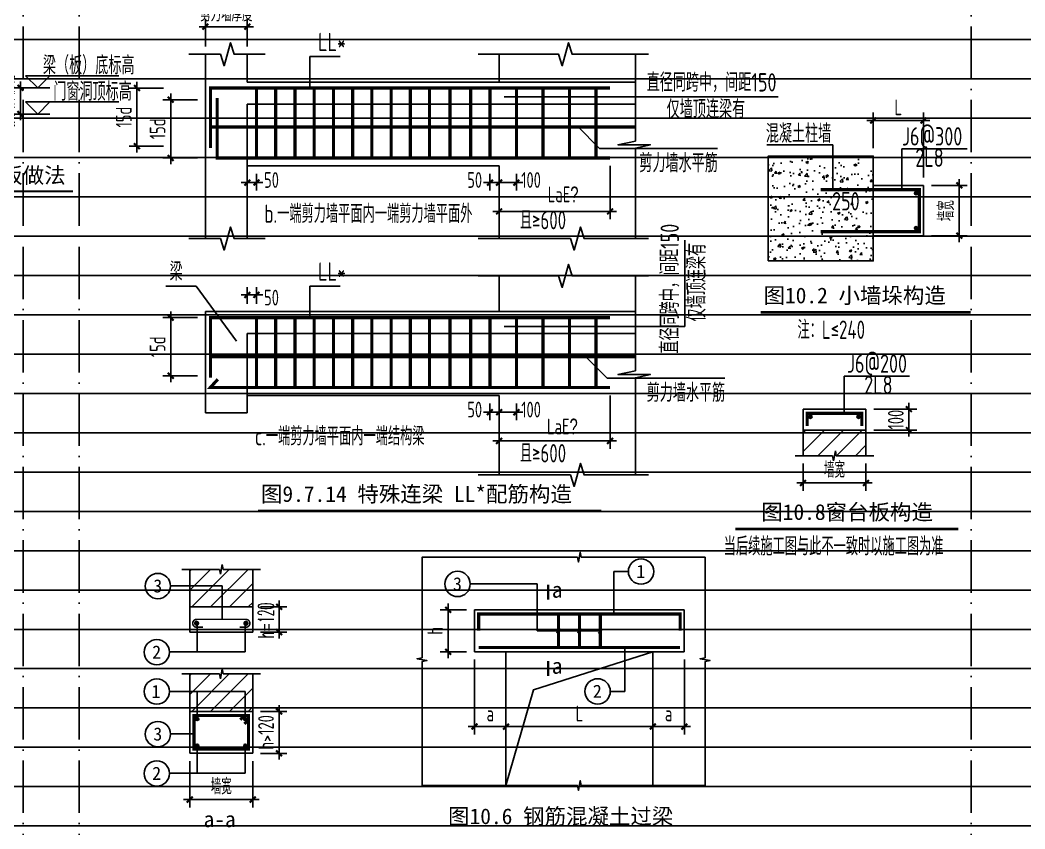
# Model space of a CAD drawing. Extents: x -1712635 to -854203, y -534641 to -21985.
# Drawn here: x -1557435 to -1538280, y -94699 to -79272 of the extents above; entities that cross this region are included whole.
import ezdxf

# ---------------------------------------------------------------- set-up
doc = ezdxf.new("R2010")
doc.units = 0
doc.header["$LTSCALE"] = 1000
doc.linetypes.add('D1', pattern=[14, 10, -2, 0, -2])
doc.layers.get('0').update_dxf_attribs({"linetype": 'CONTINUOUS'})
doc.layers.get('Defpoints').update_dxf_attribs({"linetype": 'CONTINUOUS'})
doc.layers.add('S-1-修改', color=23, linetype='CONTINUOUS', lineweight=18)
for name, color, linetype in [('S-DETL-DIM', 151, 'CONTINUOUS'), ('S-DETL-HATCH', 253, 'CONTINUOUS'), ('S-DETL-LINE1', 2, 'CONTINUOUS'), ('S-DETL-RBAR', 1, 'CONTINUOUS'), ('S-DETL-TEXT', 7, 'CONTINUOUS')]:
    doc.layers.add(name, color=color, linetype=linetype)
doc.styles.add('HZ2', font='romans.shx', dxfattribs={"width": 0.5, "bigfont": 'hztxt.shx'})
doc.styles.add('TS', font='tssdeng.shx', dxfattribs={"width": 0.7, "bigfont": 'tssdchn.shx'})
doc.styles.add('TXT5', font='simhei.ttf')
doc.styles.add('黑体', font='simhei.ttf')
doc.dimstyles.new('DIM25', dxfattribs={"dimtxt": 300, "dimasz": 0.8, "dimexe": 150, "dimexo": 150, "dimgap": 100, "dimtad": 1, "dimdec": 0, "dimlfac": 0.25, "dimrnd": 1, "dimzin": 0, "dimdsep": 46, "dimtxsty": 'TS', "dimblk": '_DIMX', "dimcen": 0, "dimclrd": 256, "dimclre": 256, "dimclrt": 43, "dimadec": 1, "dimazin": 0, "dimtfac": 1, "dimtdec": 0, "dimtix": 1, "dimtmove": 2, "dimatfit": 3, "dimldrblk": 'ARCHTICK', "dimfxl": 0, "dimtolj": 1, "dimtzin": 1, "dimarcsym": 0})

# ---------------------------------------------------------------- blocks, each defined once
blk = doc.blocks.new('_DIMX')
blk.add_line((-150, 0), (150, 0))
at = {"const_width": 50}
blk.add_lwpolyline([(-70, -70), (70, 70)], dxfattribs=at)
blk = doc.blocks.new('*D1547')
at = {"layer": 'Defpoints', "color": 0}
for p in [(-1541172, -81186), (-1541172, -81866), (-1540212, -82426)]:
    blk.add_point(p, dxfattribs=at)
at = {"layer": 'S-DETL-DIM', "lineweight": -2}
for p, q in [((-1541172, -81716), (-1541172, -81036)), ((-1540212, -81186), (-1541171, -81186)), ((-1540212, -82276), (-1540212, -81036))]:
    blk.add_line(p, q, dxfattribs=at)
at = {"layer": 'S-DETL-DIM', "lineweight": -2, "xscale": 0.8, "yscale": 0.8, "zscale": 0.8, "rotation": 180}
blk.add_blockref('_DIMX', (-1541172, -81186), dxfattribs=at)
at = {"layer": 'S-DETL-DIM', "lineweight": -2, "xscale": 0.8, "yscale": 0.8, "zscale": 0.8}
blk.add_blockref('_DIMX', (-1540212, -81186), dxfattribs=at)
at = {"layer": 'S-DETL-DIM', "color": 43, "insert": (-1540692, -80936), "char_height": 300, "attachment_point": 5, "style": 'TS'}
blk.add_mtext('\\A1;L', dxfattribs=at)
blk = doc.blocks.new('_ArchTick')
at = {"color": 0, "const_width": 0.35}
blk.add_lwpolyline([(-0.5, -0.5), (0.5, 0.5)], dxfattribs=at)
blk = doc.blocks.new('*D1548')
at = {"layer": 'Defpoints', "color": 0}
for p in [(-1540212, -82426), (-1540212, -83386), (-1539530, -83386)]:
    blk.add_point(p, dxfattribs=at)
at = {"layer": 'S-DETL-DIM', "lineweight": -2}
for p, q in [((-1540062, -82426), (-1539380, -82426)), ((-1539530, -82427), (-1539530, -83386)), ((-1540062, -83386), (-1539380, -83386))]:
    blk.add_line(p, q, dxfattribs=at)
at = {"layer": 'S-DETL-DIM', "lineweight": -2, "xscale": 0.8, "yscale": 0.8, "zscale": 0.8}
for p, rotation in [((-1539530, -82426), 90), ((-1539530, -83386), 270)]:
    blk.add_blockref('_DIMX', p, dxfattribs=dict(at, rotation=rotation))
at = {"layer": 'S-DETL-DIM', "color": 43, "insert": (-1539780, -82906), "char_height": 300, "attachment_point": 5, "rotation": 90, "style": 'TS'}
blk.add_mtext('\\A1;墙宽', dxfattribs=at)
blk = doc.blocks.new('*D1549')
at = {"layer": 'Defpoints', "color": 0}
for p in [(-1541310, -86692), (-1540491, -86692), (-1541310, -87092)]:
    blk.add_point(p, dxfattribs=at)
at = {"layer": 'S-DETL-DIM', "lineweight": -2}
for p, q in [((-1541160, -86692), (-1540341, -86692)), ((-1540491, -86691), (-1540491, -86690)), ((-1540491, -87092), (-1540491, -86692)), ((-1541160, -87092), (-1540341, -87092)), ((-1540491, -87093), (-1540491, -87094))]:
    blk.add_line(p, q, dxfattribs=at)
at = {"layer": 'S-DETL-DIM', "lineweight": -2, "xscale": 0.8, "yscale": 0.8, "zscale": 0.8}
for p, rotation in [((-1540491, -86692), 270), ((-1540491, -87092), 90)]:
    blk.add_blockref('_DIMX', p, dxfattribs=dict(at, rotation=rotation))
at = {"layer": 'S-DETL-DIM', "color": 43, "insert": (-1540741, -86892), "char_height": 300, "attachment_point": 5, "rotation": 90, "style": 'TS'}
blk.add_mtext('\\A1;100', dxfattribs=at)
blk = doc.blocks.new('*D1550')
at = {"layer": 'Defpoints', "color": 0}
for p in [(-1542510, -87582), (-1541310, -87582), (-1541310, -88101)]:
    blk.add_point(p, dxfattribs=at)
at = {"layer": 'S-DETL-DIM', "lineweight": -2}
for p, q in [((-1542510, -87732), (-1542510, -88251)), ((-1541310, -87732), (-1541310, -88251)), ((-1542509, -88101), (-1541311, -88101))]:
    blk.add_line(p, q, dxfattribs=at)
at = {"layer": 'S-DETL-DIM', "lineweight": -2, "xscale": 0.8, "yscale": 0.8, "zscale": 0.8, "rotation": 180}
blk.add_blockref('_DIMX', (-1542510, -88101), dxfattribs=at)
at = {"layer": 'S-DETL-DIM', "lineweight": -2, "xscale": 0.8, "yscale": 0.8, "zscale": 0.8}
blk.add_blockref('_DIMX', (-1541310, -88101), dxfattribs=at)
at = {"layer": 'S-DETL-DIM', "color": 43, "insert": (-1541910, -87851), "char_height": 300, "attachment_point": 5, "style": 'TS'}
blk.add_mtext('\\A1;墙宽', dxfattribs=at)
blk = doc.blocks.new('*D1551')
at = {"layer": 'Defpoints', "color": 0}
for p in [(-1549274, -90520), (-1548772, -90520), (-1548772, -91320)]:
    blk.add_point(p, dxfattribs=at)
at = {"layer": 'S-DETL-DIM', "lineweight": -2}
for p, q in [((-1548922, -90520), (-1549424, -90520)), ((-1549274, -91320), (-1549274, -90521)), ((-1548922, -91320), (-1549424, -91320))]:
    blk.add_line(p, q, dxfattribs=at)
at = {"layer": 'S-DETL-DIM', "lineweight": -2, "xscale": 0.8, "yscale": 0.8, "zscale": 0.8}
for p, rotation in [((-1549274, -90520), 90), ((-1549274, -91320), 270)]:
    blk.add_blockref('_DIMX', p, dxfattribs=dict(at, rotation=rotation))
at = {"layer": 'S-DETL-DIM', "color": 43, "insert": (-1549524, -90920), "char_height": 300, "attachment_point": 5, "rotation": 90, "style": 'TS'}
blk.add_mtext('\\A1;h', dxfattribs=at)
blk = doc.blocks.new('*D1552')
at = {"layer": 'Defpoints', "color": 0}
for p in [(-1548772, -91320), (-1548172, -91320), (-1548172, -92748)]:
    blk.add_point(p, dxfattribs=at)
at = {"layer": 'S-DETL-DIM', "lineweight": -2}
for p, q in [((-1548772, -91470), (-1548772, -92898)), ((-1548172, -91470), (-1548172, -92898)), ((-1548772, -92748), (-1548173, -92748))]:
    blk.add_line(p, q, dxfattribs=at)
at = {"layer": 'S-DETL-DIM', "lineweight": -2, "xscale": 0.8, "yscale": 0.8, "zscale": 0.8, "rotation": 180}
blk.add_blockref('_DIMX', (-1548772, -92748), dxfattribs=at)
at = {"layer": 'S-DETL-DIM', "lineweight": -2, "xscale": 0.8, "yscale": 0.8, "zscale": 0.8}
blk.add_blockref('_DIMX', (-1548172, -92748), dxfattribs=at)
at = {"layer": 'S-DETL-DIM', "color": 43, "insert": (-1548472, -92498), "char_height": 300, "attachment_point": 5, "style": 'TS'}
blk.add_mtext('\\A1;a', dxfattribs=at)
blk = doc.blocks.new('*D1553')
at = {"layer": 'Defpoints', "color": 0}
for p in [(-1548172, -91320), (-1545372, -91320), (-1545372, -92748)]:
    blk.add_point(p, dxfattribs=at)
at = {"layer": 'S-DETL-DIM', "lineweight": -2}
for p, q in [((-1548172, -91470), (-1548172, -92898)), ((-1545372, -91470), (-1545372, -92898)), ((-1548172, -92748), (-1545373, -92748))]:
    blk.add_line(p, q, dxfattribs=at)
at = {"layer": 'S-DETL-DIM', "lineweight": -2, "xscale": 0.8, "yscale": 0.8, "zscale": 0.8, "rotation": 180}
blk.add_blockref('_DIMX', (-1548172, -92748), dxfattribs=at)
at = {"layer": 'S-DETL-DIM', "lineweight": -2, "xscale": 0.8, "yscale": 0.8, "zscale": 0.8}
blk.add_blockref('_DIMX', (-1545372, -92748), dxfattribs=at)
at = {"layer": 'S-DETL-DIM', "color": 43, "insert": (-1546772, -92498), "char_height": 300, "attachment_point": 5, "style": 'TS'}
blk.add_mtext('\\A1;L', dxfattribs=at)
blk = doc.blocks.new('*D1554')
at = {"layer": 'Defpoints', "color": 0}
for p in [(-1545372, -91320), (-1544772, -91320), (-1545372, -92748)]:
    blk.add_point(p, dxfattribs=at)
at = {"layer": 'S-DETL-DIM', "lineweight": -2}
for p, q in [((-1545372, -91470), (-1545372, -92898)), ((-1544772, -91470), (-1544772, -92898)), ((-1544773, -92748), (-1545372, -92748))]:
    blk.add_line(p, q, dxfattribs=at)
at = {"layer": 'S-DETL-DIM', "lineweight": -2, "xscale": 0.8, "yscale": 0.8, "zscale": 0.8, "rotation": 180}
blk.add_blockref('_DIMX', (-1545372, -92748), dxfattribs=at)
at = {"layer": 'S-DETL-DIM', "lineweight": -2, "xscale": 0.8, "yscale": 0.8, "zscale": 0.8}
blk.add_blockref('_DIMX', (-1544772, -92748), dxfattribs=at)
at = {"layer": 'S-DETL-DIM', "color": 43, "insert": (-1545072, -92498), "char_height": 300, "attachment_point": 5, "style": 'TS'}
blk.add_mtext('\\A1;a', dxfattribs=at)
blk = doc.blocks.new('*D1555')
at = {"layer": 'Defpoints', "color": 0}
for p in [(-1554199, -93258), (-1552999, -93258), (-1554199, -94141)]:
    blk.add_point(p, dxfattribs=at)
at = {"layer": 'S-DETL-DIM', "lineweight": -2}
for p, q in [((-1554199, -93408), (-1554199, -94291)), ((-1552999, -93408), (-1552999, -94291)), ((-1553000, -94141), (-1554198, -94141))]:
    blk.add_line(p, q, dxfattribs=at)
at = {"layer": 'S-DETL-DIM', "lineweight": -2, "xscale": 0.8, "yscale": 0.8, "zscale": 0.8, "rotation": 180}
blk.add_blockref('_DIMX', (-1554199, -94141), dxfattribs=at)
at = {"layer": 'S-DETL-DIM', "lineweight": -2, "xscale": 0.8, "yscale": 0.8, "zscale": 0.8}
blk.add_blockref('_DIMX', (-1552999, -94141), dxfattribs=at)
at = {"layer": 'S-DETL-DIM', "color": 43, "insert": (-1553599, -93891), "char_height": 300, "attachment_point": 5, "style": 'TS'}
blk.add_mtext('\\A1;墙宽', dxfattribs=at)
blk = doc.blocks.new('*D1607')
at = {"layer": 'Defpoints', "color": 0}
for p in [(-1554548, -80568), (-1555208, -81678), (-1554548, -81678)]:
    blk.add_point(p, dxfattribs=at)
at = {"layer": 'S-DETL-DIM', "lineweight": -2}
for p, q in [((-1554698, -80568), (-1555358, -80568)), ((-1555208, -80569), (-1555208, -81678)), ((-1554698, -81678), (-1555358, -81678))]:
    blk.add_line(p, q, dxfattribs=at)
at = {"layer": 'S-DETL-DIM', "lineweight": -2, "xscale": 0.8, "yscale": 0.8, "zscale": 0.8}
for p, rotation in [((-1555208, -80568), 90), ((-1555208, -81678), 270)]:
    blk.add_blockref('_DIMX', p, dxfattribs=dict(at, rotation=rotation))
at = {"layer": 'S-DETL-DIM', "color": 43, "insert": (-1555458, -81123), "char_height": 300, "attachment_point": 5, "rotation": 90, "style": 'TS'}
blk.add_mtext('\\A1;15d', dxfattribs=at)
blk = doc.blocks.new('*D1608')
at = {"layer": 'Defpoints', "color": 0}
for p in [(-1553903, -80792), (-1554564, -81902), (-1553903, -81902)]:
    blk.add_point(p, dxfattribs=at)
at = {"layer": 'S-DETL-DIM', "lineweight": -2}
for p, q in [((-1554053, -80792), (-1554714, -80792)), ((-1554564, -80793), (-1554564, -81901)), ((-1554053, -81902), (-1554714, -81902))]:
    blk.add_line(p, q, dxfattribs=at)
at = {"layer": 'S-DETL-DIM', "lineweight": -2, "xscale": 0.8, "yscale": 0.8, "zscale": 0.8}
for p, rotation in [((-1554564, -80792), 90), ((-1554564, -81902), 270)]:
    blk.add_blockref('_DIMX', p, dxfattribs=dict(at, rotation=rotation))
at = {"layer": 'S-DETL-DIM', "color": 43, "insert": (-1554814, -81347), "char_height": 300, "attachment_point": 5, "rotation": 90, "style": 'TS'}
blk.add_mtext('\\A1;15d', dxfattribs=at)
blk = doc.blocks.new('*D1609')
at = {"layer": 'Defpoints', "color": 0}
for p in [(-1553103, -82054), (-1552928, -82054), (-1553103, -82372)]:
    blk.add_point(p, dxfattribs=at)
at = {"layer": 'S-DETL-DIM', "lineweight": -2}
for p, q in [((-1553103, -82204), (-1553103, -82522)), ((-1552928, -82204), (-1552928, -82522)), ((-1553104, -82372), (-1553105, -82372)), ((-1552928, -82372), (-1553103, -82372)), ((-1552927, -82372), (-1552927, -82372))]:
    blk.add_line(p, q, dxfattribs=at)
at = {"layer": 'S-DETL-DIM', "lineweight": -2, "xscale": 0.8, "yscale": 0.8, "zscale": 0.8}
blk.add_blockref('_DIMX', (-1553103, -82372), dxfattribs=at)
at = {"layer": 'S-DETL-DIM', "lineweight": -2, "xscale": 0.8, "yscale": 0.8, "zscale": 0.8, "rotation": 180}
blk.add_blockref('_DIMX', (-1552928, -82372), dxfattribs=at)
at = {"layer": 'S-DETL-DIM', "color": 43, "insert": (-1552642, -82322), "char_height": 300, "attachment_point": 5, "style": 'TS'}
blk.add_mtext('\\A1;50', dxfattribs=at)
blk = doc.blocks.new('*D1610')
at = {"layer": 'Defpoints', "color": 0}
for p in [(-1548478, -82054), (-1548303, -82054), (-1548478, -82372)]:
    blk.add_point(p, dxfattribs=at)
at = {"layer": 'S-DETL-DIM', "lineweight": -2}
for p, q in [((-1548478, -82204), (-1548478, -82522)), ((-1548303, -82204), (-1548303, -82522)), ((-1548479, -82372), (-1548480, -82372)), ((-1548303, -82372), (-1548478, -82372)), ((-1548302, -82372), (-1548302, -82372))]:
    blk.add_line(p, q, dxfattribs=at)
at = {"layer": 'S-DETL-DIM', "lineweight": -2, "xscale": 0.8, "yscale": 0.8, "zscale": 0.8}
blk.add_blockref('_DIMX', (-1548478, -82372), dxfattribs=at)
at = {"layer": 'S-DETL-DIM', "lineweight": -2, "xscale": 0.8, "yscale": 0.8, "zscale": 0.8, "rotation": 180}
blk.add_blockref('_DIMX', (-1548303, -82372), dxfattribs=at)
at = {"layer": 'S-DETL-DIM', "color": 43, "insert": (-1548769, -82322), "char_height": 300, "attachment_point": 5, "style": 'TS'}
blk.add_mtext('\\A1;50', dxfattribs=at)
blk = doc.blocks.new('*D1611')
at = {"layer": 'Defpoints', "color": 0}
for p in [(-1548303, -82054), (-1547974, -82054), (-1548303, -82372)]:
    blk.add_point(p, dxfattribs=at)
at = {"layer": 'S-DETL-DIM', "lineweight": -2}
for p, q in [((-1548303, -82204), (-1548303, -82522)), ((-1547974, -82204), (-1547974, -82522)), ((-1547975, -82372), (-1548302, -82372))]:
    blk.add_line(p, q, dxfattribs=at)
at = {"layer": 'S-DETL-DIM', "lineweight": -2, "xscale": 0.8, "yscale": 0.8, "zscale": 0.8, "rotation": 180}
blk.add_blockref('_DIMX', (-1548303, -82372), dxfattribs=at)
at = {"layer": 'S-DETL-DIM', "lineweight": -2, "xscale": 0.8, "yscale": 0.8, "zscale": 0.8}
blk.add_blockref('_DIMX', (-1547974, -82372), dxfattribs=at)
at = {"layer": 'S-DETL-DIM', "color": 43, "insert": (-1547694, -82322), "char_height": 300, "attachment_point": 5, "style": 'TS'}
blk.add_mtext('\\A1;100', dxfattribs=at)
blk = doc.blocks.new('*D1612')
at = {"layer": 'Defpoints', "color": 0}
for p in [(-1546187, -81902), (-1548303, -82602), (-1548303, -82921)]:
    blk.add_point(p, dxfattribs=at)
at = {"layer": 'S-DETL-DIM', "lineweight": -2}
for p, q in [((-1546187, -82052), (-1546187, -83071)), ((-1548303, -82752), (-1548303, -83071)), ((-1546188, -82921), (-1548302, -82921))]:
    blk.add_line(p, q, dxfattribs=at)
at = {"layer": 'S-DETL-DIM', "lineweight": -2, "xscale": 0.8, "yscale": 0.8, "zscale": 0.8, "rotation": 180}
blk.add_blockref('_DIMX', (-1548303, -82921), dxfattribs=at)
at = {"layer": 'S-DETL-DIM', "lineweight": -2, "xscale": 0.8, "yscale": 0.8, "zscale": 0.8}
blk.add_blockref('_DIMX', (-1546187, -82921), dxfattribs=at)
at = {"layer": 'S-DETL-DIM', "color": 43, "insert": (-1547083, -82597), "char_height": 300, "attachment_point": 5, "style": 'TS'}
blk.add_mtext('\\A1;LaE{\\Fds-rss,ds-hzs|c0;\x8e}', dxfattribs=at)
blk = doc.blocks.new('*D1613')
at = {"layer": 'Defpoints', "color": 0}
for p in [(-1553903, -84948), (-1554564, -86057), (-1553903, -86057)]:
    blk.add_point(p, dxfattribs=at)
at = {"layer": 'S-DETL-DIM', "lineweight": -2}
for p, q in [((-1554053, -84948), (-1554714, -84948)), ((-1554564, -84948), (-1554564, -86057)), ((-1554053, -86057), (-1554714, -86057))]:
    blk.add_line(p, q, dxfattribs=at)
at = {"layer": 'S-DETL-DIM', "lineweight": -2, "xscale": 0.8, "yscale": 0.8, "zscale": 0.8}
for p, rotation in [((-1554564, -84948), 90), ((-1554564, -86057), 270)]:
    blk.add_blockref('_DIMX', p, dxfattribs=dict(at, rotation=rotation))
at = {"layer": 'S-DETL-DIM', "color": 43, "insert": (-1554814, -85503), "char_height": 300, "attachment_point": 5, "rotation": 90, "style": 'TS'}
blk.add_mtext('\\A1;15d', dxfattribs=at)
blk = doc.blocks.new('*D1614')
at = {"layer": 'Defpoints', "color": 0}
for p in [(-1553103, -84515), (-1553103, -84833), (-1552928, -84833)]:
    blk.add_point(p, dxfattribs=at)
at = {"layer": 'S-DETL-DIM', "lineweight": -2}
for p, q in [((-1553103, -84683), (-1553103, -84365)), ((-1552928, -84683), (-1552928, -84365)), ((-1553104, -84515), (-1553105, -84515)), ((-1552928, -84515), (-1553103, -84515)), ((-1552927, -84515), (-1552927, -84515))]:
    blk.add_line(p, q, dxfattribs=at)
at = {"layer": 'S-DETL-DIM', "lineweight": -2, "xscale": 0.8, "yscale": 0.8, "zscale": 0.8}
blk.add_blockref('_DIMX', (-1553103, -84515), dxfattribs=at)
at = {"layer": 'S-DETL-DIM', "lineweight": -2, "xscale": 0.8, "yscale": 0.8, "zscale": 0.8, "rotation": 180}
blk.add_blockref('_DIMX', (-1552928, -84515), dxfattribs=at)
at = {"layer": 'S-DETL-DIM', "color": 43, "insert": (-1552642, -84565), "char_height": 300, "attachment_point": 5, "style": 'TS'}
blk.add_mtext('\\A1;50', dxfattribs=at)
blk = doc.blocks.new('*D1615')
at = {"layer": 'Defpoints', "color": 0}
for p in [(-1548478, -86433), (-1548303, -86433), (-1548478, -86751)]:
    blk.add_point(p, dxfattribs=at)
at = {"layer": 'S-DETL-DIM', "lineweight": -2}
for p, q in [((-1548479, -86751), (-1548480, -86751)), ((-1548478, -86583), (-1548478, -86901)), ((-1548303, -86751), (-1548478, -86751)), ((-1548303, -86583), (-1548303, -86901)), ((-1548302, -86751), (-1548302, -86751))]:
    blk.add_line(p, q, dxfattribs=at)
at = {"layer": 'S-DETL-DIM', "lineweight": -2, "xscale": 0.8, "yscale": 0.8, "zscale": 0.8}
blk.add_blockref('_DIMX', (-1548478, -86751), dxfattribs=at)
at = {"layer": 'S-DETL-DIM', "lineweight": -2, "xscale": 0.8, "yscale": 0.8, "zscale": 0.8, "rotation": 180}
blk.add_blockref('_DIMX', (-1548303, -86751), dxfattribs=at)
at = {"layer": 'S-DETL-DIM', "color": 43, "insert": (-1548769, -86701), "char_height": 300, "attachment_point": 5, "style": 'TS'}
blk.add_mtext('\\A1;50', dxfattribs=at)
blk = doc.blocks.new('*D1616')
at = {"layer": 'Defpoints', "color": 0}
for p in [(-1548303, -86433), (-1547974, -86433), (-1548303, -86751)]:
    blk.add_point(p, dxfattribs=at)
at = {"layer": 'S-DETL-DIM', "lineweight": -2}
for p, q in [((-1548303, -86583), (-1548303, -86901)), ((-1547975, -86751), (-1548302, -86751)), ((-1547974, -86583), (-1547974, -86901))]:
    blk.add_line(p, q, dxfattribs=at)
at = {"layer": 'S-DETL-DIM', "lineweight": -2, "xscale": 0.8, "yscale": 0.8, "zscale": 0.8, "rotation": 180}
blk.add_blockref('_DIMX', (-1548303, -86751), dxfattribs=at)
at = {"layer": 'S-DETL-DIM', "lineweight": -2, "xscale": 0.8, "yscale": 0.8, "zscale": 0.8}
blk.add_blockref('_DIMX', (-1547974, -86751), dxfattribs=at)
at = {"layer": 'S-DETL-DIM', "color": 43, "insert": (-1547694, -86701), "char_height": 300, "attachment_point": 5, "style": 'TS'}
blk.add_mtext('\\A1;100', dxfattribs=at)
blk = doc.blocks.new('*D1617')
at = {"layer": 'Defpoints', "color": 0}
for p in [(-1553903, -79399), (-1553903, -79923), (-1553103, -79923)]:
    blk.add_point(p, dxfattribs=at)
at = {"layer": 'S-DETL-DIM', "lineweight": -2}
for p, q in [((-1553903, -79773), (-1553903, -79249)), ((-1553103, -79773), (-1553103, -79249)), ((-1553904, -79399), (-1553905, -79399)), ((-1553103, -79399), (-1553903, -79399)), ((-1553102, -79399), (-1553102, -79399))]:
    blk.add_line(p, q, dxfattribs=at)
at = {"layer": 'S-DETL-DIM', "lineweight": -2, "xscale": 0.8, "yscale": 0.8, "zscale": 0.8}
blk.add_blockref('_DIMX', (-1553903, -79399), dxfattribs=at)
at = {"layer": 'S-DETL-DIM', "lineweight": -2, "xscale": 0.8, "yscale": 0.8, "zscale": 0.8, "rotation": 180}
blk.add_blockref('_DIMX', (-1553103, -79399), dxfattribs=at)
at = {"layer": 'S-DETL-DIM', "color": 43, "insert": (-1553503, -79149), "char_height": 300, "attachment_point": 5, "style": 'TS'}
blk.add_mtext('\\A1;剪力墙厚度', dxfattribs=at)
blk = doc.blocks.new('*D1626')
at = {"layer": 'Defpoints', "color": 0}
for p in [(-1546187, -86281), (-1548303, -86981), (-1548303, -87300)]:
    blk.add_point(p, dxfattribs=at)
at = {"layer": 'S-DETL-DIM', "lineweight": -2}
for p, q in [((-1546187, -86431), (-1546187, -87450)), ((-1548303, -87131), (-1548303, -87450)), ((-1546188, -87300), (-1548302, -87300))]:
    blk.add_line(p, q, dxfattribs=at)
at = {"layer": 'S-DETL-DIM', "lineweight": -2, "xscale": 0.8, "yscale": 0.8, "zscale": 0.8, "rotation": 180}
blk.add_blockref('_DIMX', (-1548303, -87300), dxfattribs=at)
at = {"layer": 'S-DETL-DIM', "lineweight": -2, "xscale": 0.8, "yscale": 0.8, "zscale": 0.8}
blk.add_blockref('_DIMX', (-1546187, -87300), dxfattribs=at)
at = {"layer": 'S-DETL-DIM', "color": 43, "insert": (-1547097, -87023), "char_height": 300, "attachment_point": 5, "style": 'TS'}
blk.add_mtext('\\A1;LaE{\\Fds-rss,ds-hzs|c0;\x8e}', dxfattribs=at)
blk = doc.blocks.new('*D1591')
at = {"layer": 'Defpoints', "color": 0}
for p in [(-1558256, -80564), (-1558256, -81064), (-1557429, -81064)]:
    blk.add_point(p, dxfattribs=at)
at = {"layer": 'S-DETL-DIM', "lineweight": -2}
for p, q in [((-1558106, -80564), (-1557279, -80564)), ((-1557429, -80563), (-1557429, -80563)), ((-1557429, -80564), (-1557429, -81064)), ((-1558106, -81064), (-1557279, -81064)), ((-1557429, -81065), (-1557429, -81066))]:
    blk.add_line(p, q, dxfattribs=at)
at = {"layer": 'S-DETL-DIM', "lineweight": -2, "xscale": 0.8, "yscale": 0.8, "zscale": 0.8}
for p, rotation in [((-1557429, -80564), 270), ((-1557429, -81064), 90)]:
    blk.add_blockref('_DIMX', p, dxfattribs=dict(at, rotation=rotation))
at = {"layer": 'S-DETL-DIM', "color": 43, "insert": (-1557679, -80814), "char_height": 300, "attachment_point": 5, "rotation": 90, "style": 'TS'}
blk.add_mtext('\\A1;按具体情况', dxfattribs=at)
blk = doc.blocks.new('*D1603')
at = {"layer": 'Defpoints', "color": 0}
for p in [(-1552999, -92458), (-1552497, -92458), (-1552999, -93258)]:
    blk.add_point(p, dxfattribs=at)
at = {"layer": 'S-DETL-DIM', "lineweight": -2}
for p, q in [((-1552849, -92458), (-1552347, -92458)), ((-1552497, -92457), (-1552497, -92456)), ((-1552497, -93258), (-1552497, -92458)), ((-1552849, -93258), (-1552347, -93258)), ((-1552497, -93259), (-1552497, -93259))]:
    blk.add_line(p, q, dxfattribs=at)
at = {"layer": 'S-DETL-DIM', "lineweight": -2, "xscale": 0.8, "yscale": 0.8, "zscale": 0.8}
for p, rotation in [((-1552497, -92458), 270), ((-1552497, -93258), 90)]:
    blk.add_blockref('_DIMX', p, dxfattribs=dict(at, rotation=rotation))
at = {"layer": 'S-DETL-DIM', "color": 43, "insert": (-1552747, -92858), "char_height": 300, "attachment_point": 5, "rotation": 90, "style": 'TS'}
blk.add_mtext('\\A1;h>120', dxfattribs=at)
blk = doc.blocks.new('*D1604')
at = {"layer": 'Defpoints', "color": 0}
for p in [(-1552999, -90465), (-1552497, -90465), (-1552999, -90945)]:
    blk.add_point(p, dxfattribs=at)
at = {"layer": 'S-DETL-DIM', "lineweight": -2}
for p, q in [((-1552849, -90465), (-1552347, -90465)), ((-1552497, -90945), (-1552497, -90466)), ((-1552849, -90945), (-1552347, -90945))]:
    blk.add_line(p, q, dxfattribs=at)
at = {"layer": 'S-DETL-DIM', "lineweight": -2, "xscale": 0.8, "yscale": 0.8, "zscale": 0.8}
for p, rotation in [((-1552497, -90465), 90), ((-1552497, -90945), 270)]:
    blk.add_blockref('_DIMX', p, dxfattribs=dict(at, rotation=rotation))

msp = doc.modelspace()

# ---------------------------------------------------------------- hatches: boundary and pattern name
at = {"layer": 'S-DETL-HATCH'}
h = msp.add_hatch(dxfattribs=at)
h.set_pattern_fill('AR-CONC', color=256, scale=2.5, style=0)
h.set_pattern_definition([(50, (-3152477.4, -114789.7), (455.46167, -39.84771), [47.625, -523.875]), (355, (-3152477.4, -114789.7), (-88.10706, 477.64161), [38.1, -419.1]), (100.451, (-3152439.46, -114793.04), (367.35625, 437.79172), [40.475, -445.225]), (46.1842, (-3152477.4, -114662.7), (677.6976, -105.10582), [71.4375, -785.8125]), (96.6356, (-3152420.94, -114671.5), (593.51059, 618.5639), [60.7125, -667.8375]), (351.184, (-3152477.4, -114662.7), (593.5115, 618.5628), [57.15, -628.65]), (21, (-3152413.9, -114694.47), (379.0372, -255.6638), [47.625, -523.875]), (326, (-3152413.9, -114694.47), (154.50507, 460.46992), [38.1, -419.1]), (71.4514, (-3152382.33, -114715.77), (533.54123, 204.80714), [40.475, -445.225]), (37.5, (-3152477.41, -114789.72), (7.721508, 211.387597), [0, -414.02, 0, -425.45, 0, -420.6875]), (7.5, (-3152477.41, -114789.72), (167.049156, 250.451437), [0, -242.57, 0, -404.495, 0, -160.3375]), (327.5, (-3152619.02, -114789.72), (338.976488, -14.32186), [0, -158.75, 0, -495.3, 0, -657.225]), (317.5, (-3152682.52, -114789.72), (370.322953, 63.56623), [0, -206.375, 0, -328.93, 0, -466.725])])
h.paths.add_polyline_path([(-1543171.65, -83866.45), (-1541171.65, -83866.45), (-1541171.65, -81866.45), (-1543171.65, -81866.45)])
h = msp.add_hatch(dxfattribs=at)
h.set_pattern_fill('ANSI31', color=256, scale=80, style=0)
h.set_pattern_definition([(45, (-2723358.7, 66114.9), (-179.60512, 179.60512), [])])
h.paths.add_polyline_path([(-1541309.75, -87092), (-1542509.75, -87092), (-1542509.75, -87581.7), (-1541947.15, -87581.7), (-1541926.66, -87676.02), (-1541892.83, -87487.39), (-1541875.16, -87581.7), (-1541309.75, -87581.7)])
h = msp.add_hatch(dxfattribs=at)
h.set_pattern_fill('ANSI31', color=256, scale=80, style=0)
h.set_pattern_definition([(225, (57959.53, -58868.06), (179.605122, -179.605122), [])])
h.paths.add_polyline_path([(-1553616.17, -89843.2), (-1553633.84, -89748.89), (-1554199.26, -89748.89), (-1554199.26, -90465.29), (-1552999.26, -90465.29), (-1552999.26, -89748.89), (-1553561.85, -89748.89), (-1553582.34, -89654.57)])
h = msp.add_hatch(dxfattribs=at)
h.set_pattern_fill('ANSI31', color=256, scale=80, style=0)
h.set_pattern_definition([(225, (57959.53, -60860.5), (179.605122, -179.605122), [])])
h.paths.add_polyline_path([(-1553616.17, -91835.65), (-1553633.84, -91741.33), (-1554199.26, -91741.33), (-1554199.26, -92457.73), (-1552999.26, -92457.73), (-1552999.26, -91741.33), (-1553561.85, -91741.33), (-1553582.34, -91647.02)])
at = {"layer": 'S-DETL-RBAR'}
h = msp.add_hatch(color=1, dxfattribs=at)
edge = h.paths.add_edge_path()
edge.add_arc((-1540353.84, -82571.65), 31.25, 0, 360)
h = msp.add_hatch(color=1, dxfattribs=at)
edge = h.paths.add_edge_path()
edge.add_arc((-1540353.84, -83241.25), 31.25, 0, 360)
h = msp.add_hatch(color=1, dxfattribs=at)
edge = h.paths.add_edge_path()
edge.add_arc((-1542367.56, -86837.2), 31.25, 0, 360)
h = msp.add_hatch(color=1, dxfattribs=at)
edge = h.paths.add_edge_path()
edge.add_arc((-1541451.93, -86837.2), 31.25, 0, 360)
at = {"layer": 'S-DETL-TEXT'}
h = msp.add_hatch(color=256, dxfattribs=at)
edge = h.paths.add_edge_path()
edge.add_arc((-1554057.07, -92602.93), 31.25, 0, 360)
h = msp.add_hatch(color=256, dxfattribs=at)
edge = h.paths.add_edge_path()
edge.add_arc((-1553141.44, -92602.93), 31.25, 0, 360)
h = msp.add_hatch(color=256, dxfattribs=at)
edge = h.paths.add_edge_path()
edge.add_arc((-1554057.07, -93112.53), 31.25, 0, 360)
h = msp.add_hatch(color=256, dxfattribs=at)
edge = h.paths.add_edge_path()
edge.add_arc((-1553141.44, -93112.53), 31.25, 0, 360)

# ---------------------------------------------------------------- linework, layer by layer
at = {"layer": 'Defpoints', "color": 252, "linetype": 'D1', "ltscale": 0.1}
for p, q in [((-1557378.67, -65392.79), (-1557378.67, -119392.79)), ((-1556306.67, -65392.79), (-1556306.67, -119392.79)), ((-1539306.67, -65392.79), (-1539306.67, -119392.79))]:
    msp.add_line(p, q, dxfattribs=at)
at = {"layer": 'Defpoints', "color": 252}
for p, q in [((-1593722.67, -79642.79), (-1498462.67, -79642.79)), ((-1593722.67, -80392.79), (-1498462.67, -80392.79)), ((-1593722.67, -81142.79), (-1498462.67, -81142.79)), ((-1593722.67, -81892.79), (-1498462.67, -81892.79)), ((-1593722.67, -82642.79), (-1498462.67, -82642.79)), ((-1593722.67, -83392.79), (-1498462.67, -83392.79)), ((-1593722.67, -84142.79), (-1498462.67, -84142.79)), ((-1593722.67, -84892.79), (-1498462.67, -84892.79)), ((-1593722.67, -85642.79), (-1498462.67, -85642.79)), ((-1593722.67, -86392.79), (-1498462.67, -86392.79)), ((-1593722.67, -87142.79), (-1498462.67, -87142.79)), ((-1593722.67, -87892.79), (-1498462.67, -87892.79)), ((-1593722.67, -88642.79), (-1498462.67, -88642.79)), ((-1593722.67, -89392.79), (-1498462.67, -89392.79)), ((-1593722.67, -90142.79), (-1498462.67, -90142.79)), ((-1593722.67, -90892.79), (-1498462.67, -90892.79)), ((-1593722.67, -91642.79), (-1498462.67, -91642.79)), ((-1593722.67, -92392.79), (-1520162.67, -92392.79)), ((-1593722.67, -93142.79), (-1520162.67, -93142.79)), ((-1593722.67, -93892.79), (-1520162.67, -93892.79)), ((-1593722.67, -94642.79), (-1520162.67, -94642.79))]:
    msp.add_line(p, q, dxfattribs=at)
at = {"layer": 'S-DETL-DIM'}
for p, q in [((-1557098.19, -80564.15), (-1557328.59, -80333.75)), ((-1557328.59, -80333.75), (-1555550.59, -80333.75)), ((-1557098.19, -80564.15), (-1556867.79, -80333.75)), ((-1557328.59, -80564.15), (-1556867.79, -80564.15)), ((-1557098.19, -81064.15), (-1557328.59, -80833.75)), ((-1557328.59, -80833.75), (-1555550.59, -80833.75)), ((-1557098.19, -81064.15), (-1556867.79, -80833.75)), ((-1557328.59, -81064.15), (-1556867.79, -81064.15)), ((-1541926.66, -87676.02), (-1541892.83, -87487.39)), ((-1541892.83, -87487.39), (-1541875.16, -87581.7)), ((-1541947.15, -87581.7), (-1542659.75, -87581.7)), ((-1541947.15, -87581.7), (-1541926.66, -87676.02)), ((-1541159.75, -87581.7), (-1541875.16, -87581.7)), ((-1554349.26, -89748.89), (-1553633.84, -89748.89)), ((-1553616.17, -89843.2), (-1553633.84, -89748.89)), ((-1553582.34, -89654.57), (-1553616.17, -89843.2)), ((-1553561.85, -89748.89), (-1553582.34, -89654.57)), ((-1553561.85, -89748.89), (-1552849.26, -89748.89)), ((-1554349.26, -91741.33), (-1553633.84, -91741.33)), ((-1553616.17, -91835.65), (-1553633.84, -91741.33)), ((-1553582.34, -91647.02), (-1553616.17, -91835.65)), ((-1553561.85, -91741.33), (-1553582.34, -91647.02)), ((-1553561.85, -91741.33), (-1552849.26, -91741.33))]:
    msp.add_line(p, q, dxfattribs=at)
for points in [[(-1552765.65, -79922.8), (-1553354.98, -79922.8), (-1553424.98, -79702.8), (-1553544.98, -80142.8), (-1553614.98, -79922.8), (-1554216.91, -79922.8)], [(-1545458.32, -79922.8), (-1546910.61, -79922.8), (-1546980.61, -79702.8), (-1547100.61, -80142.8), (-1547170.61, -79922.8), (-1548705, -79922.8)], [(-1545705.95, -79922.8), (-1545705.95, -81580.05), (-1546036.93, -81650.03), (-1545418.14, -81650.03), (-1545705.95, -81716.01), (-1545705.95, -83438.72)], [(-1552765.65, -83438.72), (-1553354.98, -83438.72), (-1553424.98, -83218.72), (-1553544.98, -83658.72), (-1553614.98, -83438.72), (-1554216.91, -83438.72)], [(-1545458.32, -83438.72), (-1546683.32, -83438.72), (-1546753.32, -83218.72), (-1546873.32, -83658.72), (-1546943.32, -83438.72), (-1548705, -83438.72)], [(-1545458.32, -84151.41), (-1546910.61, -84151.41), (-1546980.61, -83931.41), (-1547100.61, -84371.41), (-1547170.61, -84151.41), (-1548705, -84151.41)], [(-1545705.95, -84151.41), (-1545705.95, -85959.16), (-1546036.93, -86029.14), (-1545418.14, -86029.14), (-1545705.95, -86095.12), (-1545705.95, -87947.34)], [(-1545458.32, -87947.34), (-1546683.32, -87947.34), (-1546753.32, -87727.34), (-1546873.32, -88167.34), (-1546943.32, -87947.34), (-1548705, -87947.34)], [(-1546809.71, -89516.47), (-1549772.31, -89516.47), (-1549772.31, -91435.77), (-1549866.62, -91453.45), (-1549677.99, -91487.28), (-1549772.31, -91507.77), (-1549772.31, -93870.36), (-1546809.71, -93870.36), (-1546789.23, -93964.68), (-1546755.39, -93776.05), (-1546737.72, -93870.36), (-1544376.42, -93870.36), (-1544376.42, -91507.77), (-1544282.1, -91487.28), (-1544470.74, -91453.45), (-1544376.42, -91435.77), (-1544376.42, -89516.47), (-1546737.72, -89516.47), (-1546755.39, -89422.15), (-1546789.23, -89610.78), (-1546809.71, -89516.47)]]:
    msp.add_lwpolyline(points, dxfattribs=at)
at = {"layer": 'S-DETL-LINE1'}
for p, q in [((-1553903.24, -83438.72), (-1553903.24, -79922.8)), ((-1553103.24, -79922.8), (-1553103.24, -80453.83)), ((-1548303.24, -79922.8), (-1548303.24, -80453.83)), ((-1545705.95, -80453.83), (-1553103.24, -80453.83)), ((-1553103.24, -80873.83), (-1545705.95, -80873.83)), ((-1553103.24, -80873.83), (-1553103.24, -83438.72)), ((-1553103.24, -82053.83), (-1548303.24, -82053.83)), ((-1548303.24, -82053.83), (-1548303.24, -83438.72)), ((-1541171.65, -82426.45), (-1540211.65, -82426.45)), ((-1540211.65, -83386.45), (-1540211.65, -82426.45)), ((-1541171.65, -83386.45), (-1540211.65, -83386.45)), ((-1548303.24, -84151.41), (-1548303.24, -84832.94)), ((-1545705.95, -84832.94), (-1553903.24, -84832.94)), ((-1553903.24, -86761.74), (-1553903.24, -84832.94)), ((-1553103.24, -85252.94), (-1545705.95, -85252.94)), ((-1553103.24, -85252.94), (-1553103.24, -86761.74)), ((-1553103.24, -86432.94), (-1548303.24, -86432.94)), ((-1548303.24, -86432.94), (-1548303.24, -87947.34)), ((-1553903.24, -86761.74), (-1553103.24, -86761.74)), ((-1541309.75, -86692), (-1542509.75, -86692)), ((-1542509.75, -86692), (-1542509.75, -87581.7)), ((-1541309.75, -87581.7), (-1541309.75, -86692)), ((-1541309.75, -87092), (-1542509.75, -87092)), ((-1554199.26, -89748.89), (-1554199.26, -90945.36)), ((-1552999.26, -90945.36), (-1552999.26, -89748.89)), ((-1554199.26, -90465.29), (-1552999.26, -90465.29)), ((-1544772.31, -90520.36), (-1548772.31, -90520.36)), ((-1548772.31, -90520.36), (-1548772.31, -91320.36)), ((-1544772.31, -90520.36), (-1544772.31, -91320.36)), ((-1554199.26, -90945.36), (-1552999.26, -90945.36)), ((-1544772.31, -91320.36), (-1548772.31, -91320.36)), ((-1548172.31, -91320.36), (-1548172.31, -93870.36)), ((-1545372.31, -91320.36), (-1545372.31, -93870.36)), ((-1554199.26, -91741.33), (-1554199.26, -93257.73)), ((-1552999.26, -93257.73), (-1552999.26, -91741.33)), ((-1554199.26, -92457.73), (-1552999.26, -92457.73)), ((-1554199.26, -93257.73), (-1552999.26, -93257.73))]:
    msp.add_line(p, q, dxfattribs=at)
msp.add_lwpolyline([(-1543171.65, -83866.45), (-1541171.65, -83866.45), (-1541171.65, -81866.45), (-1543171.65, -81866.45)], close=True, dxfattribs=at)
msp.add_lwpolyline([(-1548172.31, -93870.36), (-1547648.79, -92045.1), (-1545372.31, -91320.36)], dxfattribs=at)
for centre in [(-1540353.84, -82571.65), (-1540353.84, -83241.25), (-1542367.56, -86837.2), (-1541451.93, -86837.2)]:
    msp.add_circle(centre, 31.25, dxfattribs=at)
at = {"layer": 'S-DETL-RBAR', "color": 1, "const_width": 60}
for points in [[(-1553803.24, -81712.16), (-1553803.24, -80568.48), (-1546187.08, -80568.48)], [(-1552928.24, -81901.96), (-1552928.24, -80568.48)], [(-1552561.67, -81901.96), (-1552561.67, -80568.48)], [(-1552195.1, -81901.96), (-1552195.1, -80568.48)], [(-1551828.53, -81901.96), (-1551828.53, -80568.48)], [(-1551461.96, -81901.96), (-1551461.96, -80568.48)], [(-1551095.39, -81901.96), (-1551095.39, -80568.48)], [(-1550728.82, -81901.96), (-1550728.82, -80568.48)], [(-1550362.25, -81901.96), (-1550362.25, -80568.48)], [(-1549995.68, -81901.96), (-1549995.68, -80568.48)], [(-1549629.11, -81901.96), (-1549629.11, -80568.48)], [(-1549240.44, -81901.96), (-1549240.44, -80568.48)], [(-1548844.41, -81901.96), (-1548844.41, -80568.48)], [(-1548478.24, -81901.96), (-1548478.24, -80568.48)], [(-1547972.61, -81901.96), (-1547972.61, -80568.48)], [(-1547466.98, -81901.96), (-1547466.98, -80568.48)], [(-1546961.35, -81901.96), (-1546961.35, -80568.48)], [(-1546455.72, -81901.96), (-1546455.72, -80568.48)], [(-1546187.08, -81901.96), (-1553676.83, -81901.96), (-1553676.83, -80758.28)], [(-1553803.24, -81311.6), (-1545705.95, -81311.6)], [(-1542171.65, -82506.45), (-1540291.65, -82506.45), (-1540291.65, -83306.45), (-1542171.65, -83306.45)], [(-1553803.24, -86091.28), (-1553803.24, -84947.59), (-1546187.08, -84947.59)], [(-1552928.24, -86281.08), (-1552928.24, -84947.59)], [(-1552561.67, -86281.08), (-1552561.67, -84947.59)], [(-1552195.1, -86281.08), (-1552195.1, -84947.59)], [(-1551828.53, -86281.08), (-1551828.53, -84947.59)], [(-1551461.96, -86281.08), (-1551461.96, -84947.59)], [(-1551095.39, -86281.08), (-1551095.39, -84947.59)], [(-1550728.82, -86281.08), (-1550728.82, -84947.59)], [(-1550362.25, -86281.08), (-1550362.25, -84947.59)], [(-1549995.68, -86281.08), (-1549995.68, -84947.59)], [(-1549629.11, -86281.08), (-1549629.11, -84947.59)], [(-1549240.44, -86281.08), (-1549240.44, -84947.59)], [(-1548844.41, -86281.08), (-1548844.41, -84947.59)], [(-1548478.24, -86281.08), (-1548478.24, -84947.59)], [(-1547972.61, -86281.08), (-1547972.61, -84947.59)], [(-1547466.98, -86281.08), (-1547466.98, -84947.59)], [(-1546961.35, -86281.08), (-1546961.35, -84947.59)], [(-1546455.72, -86281.08), (-1546455.72, -84947.59)], [(-1553803.24, -85690.71), (-1545705.95, -85690.71)], [(-1553666.08, -86124.12), (-1553808.84, -86281.08), (-1546187.08, -86281.08)], [(-1541389.75, -87012), (-1541389.75, -86772), (-1542429.75, -86772), (-1542429.75, -87012)], [(-1548692.31, -90920.36), (-1548692.31, -90600.36), (-1544852.31, -90600.36), (-1544852.31, -90920.36)], [(-1547172.31, -91240.36), (-1547172.31, -90600.36)], [(-1546772.31, -91240.36), (-1546772.31, -90600.36)], [(-1546372.31, -91240.36), (-1546372.31, -90600.36)], [(-1544852.31, -91240.36), (-1548692.31, -91240.36)], [(-1553239.26, -92617.73), (-1553159.26, -92537.73)], [(-1553159.26, -92697.73), (-1553079.26, -92617.73)]]:
    msp.add_lwpolyline(points, dxfattribs=at)
at = {"layer": 'S-DETL-RBAR', "color": 1, "const_width": 30}
msp.add_lwpolyline([(-1553249.26, -90852.71), (-1553129.26, -90852.71, 1), (-1553129.26, -90702.71), (-1554069.26, -90702.71, 1), (-1554069.26, -90852.71), (-1553949.26, -90852.71)], format="xyb", dxfattribs=at)
at = {"layer": 'S-DETL-RBAR', "color": 1, "lineweight": -3, "const_width": 50}
for points in [[(-1554094.26, -90777.71, 1), (-1554044.26, -90777.71, 1)], [(-1553154.26, -90777.71, 1), (-1553104.26, -90777.71, 1)]]:
    msp.add_lwpolyline(points, format="xyb", close=True, dxfattribs=at)
at = {"layer": 'S-DETL-RBAR', "color": 1, "const_width": 60}
msp.add_lwpolyline([(-1553079.26, -92537.73), (-1554119.26, -92537.73), (-1554119.26, -93177.73), (-1553079.26, -93177.73)], close=True, dxfattribs=at)
at = {"layer": 'S-DETL-TEXT'}
for p, q in [((-1551913.83, -80568.48), (-1551913.83, -79968.45)), ((-1551913.83, -79968.45), (-1551336.07, -79968.45)), ((-1542982.44, -80738.11), (-1548208.94, -80738.11)), ((-1546810.73, -81296.47), (-1546386.45, -81720.75)), ((-1546386.45, -81720.75), (-1544142.95, -81720.75)), ((-1539379.06, -81727.1), (-1540627.74, -81727.1)), ((-1540627.74, -81727.1), (-1540627.74, -82506.45)), ((-1544763.35, -85117.22), (-1544763.35, -83470.45)), ((-1554080.33, -84347.56), (-1554658.09, -84347.56)), ((-1553309.83, -85398.15), (-1554080.33, -84347.56)), ((-1551913.83, -84947.59), (-1551913.83, -84347.56)), ((-1551913.83, -84347.56), (-1551336.07, -84347.56)), ((-1544763.35, -85117.22), (-1548208.94, -85117.22)), ((-1546670.11, -85675.58), (-1546245.83, -86099.87)), ((-1546245.83, -86099.87), (-1544002.33, -86099.87)), ((-1540477.16, -86061.18), (-1541725.83, -86061.18)), ((-1541725.83, -86061.18), (-1541725.83, -86772)), ((-1546114.91, -89789.7), (-1545838.78, -89789.7)), ((-1546114.91, -90600.36), (-1546114.91, -89789.7)), ((-1547575.1, -90022.65), (-1548853.25, -90022.65)), ((-1547575.1, -90920.36), (-1547575.1, -90022.65)), ((-1553582.37, -90061.95), (-1554566.09, -90061.95)), ((-1553582.37, -90702.71), (-1553582.37, -90061.95)), ((-1554057.07, -90789.48), (-1554057.07, -91324.51)), ((-1553141.44, -90789.48), (-1553141.44, -91324.51)), ((-1546372.31, -90920.36), (-1547575.1, -90920.36)), ((-1553141.44, -91324.51), (-1554586.84, -91324.51)), ((-1545907.93, -92076.45), (-1545907.93, -91240.36)), ((-1553141.44, -92078.58), (-1554586.84, -92078.58)), ((-1554057.07, -92571.68), (-1554057.07, -92078.58)), ((-1553141.44, -92571.68), (-1553141.44, -92078.58)), ((-1546184.07, -92076.45), (-1545907.93, -92076.45)), ((-1554108.8, -92886.39), (-1554566.09, -92886.39)), ((-1554057.07, -93143.78), (-1554057.07, -93636.88)), ((-1553141.44, -93143.78), (-1553141.44, -93636.88)), ((-1553141.44, -93636.88), (-1554586.84, -93636.88))]:
    msp.add_line(p, q, dxfattribs=at)
msp.add_lwpolyline([(-1543199.94, -81652.71), (-1541944.34, -81652.71), (-1541944.34, -82533.81)], dxfattribs=at)
at = {"layer": 'S-DETL-TEXT', "color": 0, "const_width": 40}
msp.add_lwpolyline([(-1560115.74, -82537.81), (-1556427.04, -82537.81)], dxfattribs=at)
at = {"layer": 'S-DETL-TEXT'}
for points, const_width in [([(-1543316.42, -84845.34), (-1539312.4, -84845.34)], 50), ([(-1552897.34, -88632.83), (-1546352.03, -88632.83)], 50), ([(-1543802.08, -88976.22), (-1539546.58, -88976.22)], 50), ([(-1547367.86, -90043.06), (-1547367.86, -90328.66)], 40), ([(-1547132.31, -90880.36), (-1547212.31, -90960.36)], 32), ([(-1546732.31, -90880.36), (-1546812.31, -90960.36)], 32), ([(-1546332.31, -90890.18), (-1546412.31, -90970.18)], 32), ([(-1547367.86, -91494.19), (-1547367.86, -91779.78)], 40)]:
    msp.add_lwpolyline(points, dxfattribs=dict(at, const_width=const_width))
for centre, radius in [((-1545597.37, -89789.7), 241.41), ((-1554807.5, -90066.55), 241.41), ((-1549094.66, -90027.24), 241.41), ((-1554828.25, -91329.11), 241.41), ((-1554828.25, -92078.58), 241.41), ((-1546425.48, -92076.45), 241.41), ((-1554807.5, -92890.99), 241.41), ((-1554057.07, -92602.93), 31.25), ((-1553141.44, -92602.93), 31.25), ((-1554057.07, -93112.53), 31.25), ((-1553141.44, -93112.53), 31.25), ((-1554828.25, -93641.47), 241.41)]:
    msp.add_circle(centre, radius, dxfattribs=at)

# ---------------------------------------------------------------- texts
at = {"layer": 'S-1-修改', "style": 'TS', "width": 0.7}
msp.add_text('注：L≤240', height=350, dxfattribs=at).set_placement((-1542615.7, -85352.91))
at = {"layer": 'S-DETL-DIM', "color": 43, "style": 'HZ2', "width": 0.5}
msp.add_text('h=120', height=300, rotation=90, dxfattribs=at).set_placement((-1552598.33, -91060.61))
at = {"layer": 'S-DETL-TEXT', "style": 'TS'}
for s, width, p in [(' LL*', 0.75, (-1551913.9, -79864.7)), ('梁（板）底标高', 0.75, (-1556999.09, -80309.68)), ('直径同跨中，间距150', 0.75, (-1545489.9, -80634.51)), ('门窗洞顶标高', 0.75, (-1556802, -80809.68)), ('仅墙顶连梁有', 0.75, (-1545108.4, -81147.01)), ('混凝土柱墙', 0.75, (-1543218.08, -81611.41)), ('J6@300', 0.75, (-1540623.16, -81665.08)), ('剪力墙水平筋', 0.75, (-1545630.52, -82174.51)), ('2L8', 0.75, (-1540368.96, -82071.8)), ('250', 0.75, (-1541955.96, -82902.26)), ('b.一端剪力墙平面内一端剪力墙平面外', 0.7, (-1552776.11, -83139.9)), ('梁', 0.75, (-1554585.4, -84243.81)), (' LL*', 0.75, (-1551913.9, -84243.81)), ('J6@200', 0.75, (-1541671.82, -85999.16)), ('剪力墙水平筋', 0.75, (-1545489.9, -86553.62)), ('2L8', 0.75, (-1541342.73, -86405.88)), ('c.一端剪力墙平面内一端结构梁', 0.7, (-1552958.11, -87383.61)), ('当后续施工图与此不一致时以施工图为准', 0.7, (-1544021.35, -89483.79))]:
    msp.add_text(s, height=350, dxfattribs=dict(at, width=width)).set_placement(p)
at = {"layer": 'S-DETL-TEXT'}
for s, height, style, p in [('图9.6.17 挂板做法', 300, '黑体', (-1560041.82, -82382.76)), ('图10.2 小墙垛构造', 300, '黑体', (-1543262.6, -84674.17)), ('图9.7.14 特殊连梁 LL*配筋构造 ', 300, '黑体', (-1552843.09, -88461.66)), ('图10.8窗台板构造', 300, '黑体', (-1543304.9, -88805.05)), ('1', 250, 'TXT5', (-1545687.67, -89911.97)), ('3', 250, 'TXT5', (-1554895.16, -90188.82)), ('3', 250, 'TXT5', (-1549182.32, -90149.52)), ('a', 300, '黑体', (-1547298.25, -90288.82)), ('2', 250, 'TXT5', (-1554915.92, -91451.38)), ('a', 300, '黑体', (-1547298.25, -91739.95)), ('1', 250, 'TXT5', (-1554928.4, -92200.85)), ('2', 250, 'TXT5', (-1546515.78, -92198.72)), ('3', 250, 'TXT5', (-1554895.16, -93013.26)), ('2', 250, 'TXT5', (-1554915.92, -93763.75)), ('图10.6 钢筋混凝土过梁', 300, '黑体', (-1549275.9, -94608.08)), ('a-a', 300, '黑体', (-1553937.19, -94665.21))]:
    msp.add_text(s, height=height, dxfattribs=dict(at, style=style)).set_placement(p)
at = {"layer": 'S-DETL-TEXT', "style": 'TS', "width": 0.75}
for s, p in [('直径同跨中，间距150', (-1544875.97, -85631.22)), ('仅墙顶连梁有', (-1544363.47, -85019.01))]:
    msp.add_text(s, height=350, rotation=90, dxfattribs=at).set_placement(p)
at = {"layer": 'S-DETL-TEXT', "char_height": 350, "attachment_point": 5, "style": 'TS'}
for insert in [(-1547466.83, -83087.58), (-1547466.83, -87534.05)]:
    msp.add_mtext('且≥600', dxfattribs=dict(at, insert=insert))

# ---------------------------------------------------------------- dimensions: what is measured, and where the dimension line sits
at = {"layer": 'S-DETL-DIM'}
for base, p1, p2, text, picture, middle in [((-1553903.24, -79398.58), (-1553103.24, -79922.8), (-1553903.24, -79922.8), '剪力墙厚度', '*D1617', (-1553503.24, -79148.58)), ((-1541171.65, -81185.85), (-1540211.65, -82426.45), (-1541171.65, -81866.45), 'L', '*D1547', (-1540691.65, -80935.85)), ((-1541309.75, -88101.43), (-1542509.75, -87581.7), (-1541309.75, -87581.7), '墙宽', '*D1550', (-1541909.75, -87851.43)), ((-1548172.31, -92747.67), (-1548772.31, -91320.36), (-1548172.31, -91320.36), 'a', '*D1552', (-1548472.31, -92497.67)), ((-1545372.31, -92747.67), (-1548172.31, -91320.36), (-1545372.31, -91320.36), 'L', '*D1553', (-1546772.31, -92497.67)), ((-1545372.31, -92747.67), (-1544772.31, -91320.36), (-1545372.31, -91320.36), 'a', '*D1554', (-1545072.31, -92497.67))]:
    dim = msp.add_linear_dim(base=base, p1=p1, p2=p2, text=text, dimstyle='DIM25', dxfattribs=at)
    dim.commit()
    dim.dimension.update_dxf_attribs({"geometry": picture, "text_midpoint": middle})
for base, p1, p2, angle, text, picture, middle in [((-1557428.59, -81064.15), (-1558256.39, -80564.15), (-1558256.39, -81064.15), 90, '按具体情况', '*D1591', (-1557678.59, -80814.15)), ((-1555208.33, -81678.35), (-1554547.74, -80568.48), (-1554547.74, -81678.35), 90, '15d', '*D1607', (-1555458.33, -81123.41)), ((-1554563.83, -81901.96), (-1553903.24, -80792.09), (-1553903.24, -81901.96), 90, '15d', '*D1608', (-1554813.83, -81347.03)), ((-1539530.07, -83386.45), (-1540211.65, -82426.45), (-1540211.65, -83386.45), 90, '墙宽', '*D1548', (-1539780.07, -82906.45)), ((-1554563.83, -86057.46), (-1553903.24, -84947.59), (-1553903.24, -86057.46), 90, '15d', '*D1613', (-1554813.83, -85502.52)), ((-1552497.41, -90465.29), (-1552999.26, -90945.36), (-1552999.26, -90465.29), 90, ' ', '*D1604', (-1552497.41, -90705.32)), ((-1549274.15, -90520.36), (-1548772.31, -91320.36), (-1548772.31, -90520.36), 90, 'h', '*D1551', (-1549524.15, -90920.36)), ((-1552497.41, -92457.73), (-1552999.26, -93257.73), (-1552999.26, -92457.73), 90, 'h>120', '*D1603', (-1552747.41, -92857.73)), ((-1554199.26, -94141.18), (-1552999.26, -93257.73), (-1554199.26, -93257.73), 180, '墙宽', '*D1555', (-1553599.26, -93891.18))]:
    dim = msp.add_linear_dim(base=base, p1=p1, p2=p2, angle=angle, text=text, dimstyle='DIM25', dxfattribs=at)
    dim.commit()
    dim.dimension.update_dxf_attribs({"geometry": picture, "text_midpoint": middle})
for base, p1, p2, text, picture, middle in [((-1548303.24, -82920.58), (-1546187.08, -81901.96), (-1548303.24, -82602.33), 'LaE{\\Fds-rss,ds-hzs|c0;\x8e}', '*D1612', (-1547082.91, -82597.02)), ((-1553103.24, -82372.08), (-1552928.24, -82053.83), (-1553103.24, -82053.83), '50', '*D1609', (-1552642.33, -82322.08)), ((-1548478.24, -82372.08), (-1548303.24, -82053.83), (-1548478.24, -82053.83), '50', '*D1610', (-1548768.83, -82322.08)), ((-1548303.24, -82372.08), (-1547973.83, -82053.83), (-1548303.24, -82053.83), '100', '*D1611', (-1547694.33, -82322.08)), ((-1553103.24, -84514.7), (-1552928.24, -84832.94), (-1553103.24, -84832.94), '50', '*D1614', (-1552642.33, -84564.7)), ((-1548303.24, -87299.69), (-1546187.08, -86281.08), (-1548303.24, -86981.44), 'LaE{\\Fds-rss,ds-hzs|c0;\x8e}', '*D1626', (-1547097.09, -87022.79)), ((-1548478.24, -86751.19), (-1548303.24, -86432.94), (-1548478.24, -86432.94), '50', '*D1615', (-1548768.83, -86701.19)), ((-1548303.24, -86751.19), (-1547973.83, -86432.94), (-1548303.24, -86432.94), '100', '*D1616', (-1547694.33, -86701.19))]:
    dim = msp.add_linear_dim(base=base, p1=p1, p2=p2, text=text, dimstyle='DIM25', dxfattribs=at)
    dim.commit()
    dim.dimension.update_dxf_attribs({"geometry": picture, "text_midpoint": middle, "dimtype": 160})
dim = msp.add_linear_dim(base=(-1540491.48, -86692), p1=(-1541309.75, -87092), p2=(-1541309.75, -86692), angle=90, dimstyle='DIM25', dxfattribs=at)
dim.commit()
dim.dimension.update_dxf_attribs({"geometry": '*D1549', "text_midpoint": (-1540741.48, -86892)})

doc.saveas('drawing.dxf')
